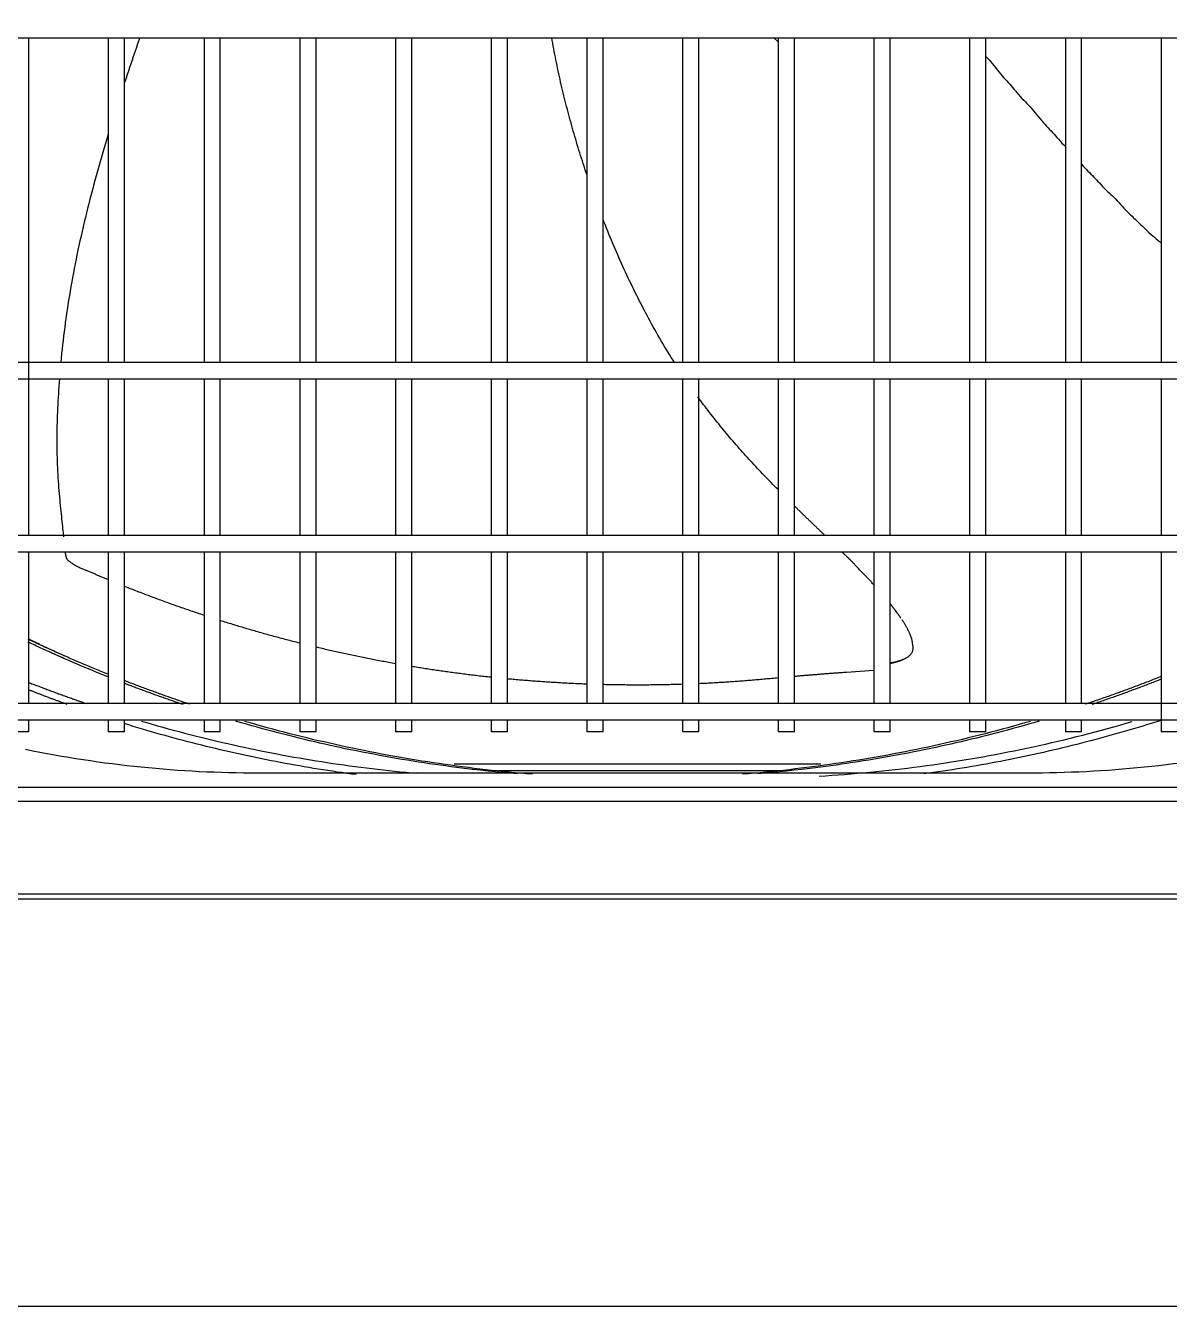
# Model space of a CAD drawing. Header units: millimetres. Extents: x 0 to 504600, y 0 to 118800.
# Drawn here: x 434282.7 to 434563.5, y 45578.4 to 45892.9 of the extents above; entities that cross this region are included whole.
import ezdxf

# ---------------------------------------------------------------- set-up
doc = ezdxf.new("R2010")
doc.units = ezdxf.units.MM
doc.header["$LTSCALE"] = 200
doc.layers.add('LG-AIRCON', color=240, linetype='Continuous')

# ---------------------------------------------------------------- blocks, each defined once
blk = doc.blocks.new('UXC')
at = {"layer": 'LG-AIRCON', "color": 0}
for p, q in [((-390.35, 762), (391.35, 762)), ((390.35, 760.7), (-390.35, 760.7)), ((-329.91, 738.07), (288.09, 738.07)), ((288.09, 734.54), (-329.91, 734.54)), ((73.55, 731), (-115.45, 731)), ((-53.98, 730.5), (14.38, 730.5)), ((-64.7, 728.9), (25.4, 728.9)), ((-152.2, 720.91), (-148.2, 720.91)), ((-148.2, 676.75), (-148.2, 720.91)), ((-128.7, 720.91), (-128.7, 717.99)), ((-128.7, 720.91), (-124.7, 720.91)), ((-124.7, 717.99), (-124.7, 720.91)), ((-105.2, 720.91), (-105.2, 717.99)), ((-105.2, 720.91), (-101.2, 720.91)), ((-101.2, 717.99), (-101.2, 720.91)), ((-81.7, 720.91), (-81.7, 717.99)), ((-81.7, 720.91), (-77.7, 720.91)), ((-77.7, 717.99), (-77.7, 720.91)), ((-58.2, 720.91), (-58.2, 717.99)), ((-58.2, 720.91), (-54.2, 720.91)), ((-54.2, 717.99), (-54.2, 720.91)), ((-34.7, 720.91), (-34.7, 717.99)), ((-34.7, 720.91), (-30.7, 720.91)), ((-30.7, 717.99), (-30.7, 720.91)), ((-11.2, 720.91), (-11.2, 717.99)), ((-11.2, 720.91), (-7.2, 720.91)), ((-7.2, 717.99), (-7.2, 720.91)), ((12.3, 720.91), (12.3, 717.99)), ((12.3, 720.91), (16.3, 720.91)), ((16.3, 717.99), (16.3, 720.91)), ((35.8, 720.91), (35.8, 717.99)), ((35.8, 720.91), (39.8, 720.91)), ((39.8, 717.99), (39.8, 720.91)), ((59.3, 720.91), (59.3, 717.99)), ((59.3, 720.91), (63.3, 720.91)), ((63.3, 717.99), (63.3, 720.91)), ((82.8, 720.91), (82.8, 717.99)), ((82.8, 720.91), (86.8, 720.91)), ((86.8, 717.99), (86.8, 720.91)), ((106.3, 720.91), (106.3, 717.99)), ((106.3, 720.91), (110.3, 720.91)), ((110.3, 717.99), (110.3, 720.91)), ((129.8, 720.91), (129.8, 717.99)), ((129.8, 720.91), (133.8, 720.91)), ((258.31, 718), (-300.21, 718)), ((-300.21, 714), (258.31, 714)), ((-128.7, 714), (-128.7, 676.75)), ((-124.7, 676.75), (-124.7, 714)), ((-105.2, 714), (-105.2, 676.75)), ((-101.2, 676.75), (-101.2, 714)), ((-81.7, 714), (-81.7, 676.75)), ((-77.7, 676.75), (-77.7, 714)), ((-58.2, 714), (-58.2, 676.75)), ((-54.2, 676.75), (-54.2, 714)), ((-34.7, 714), (-34.7, 676.75)), ((-30.7, 676.75), (-30.7, 714)), ((-11.2, 714), (-11.2, 676.75)), ((-7.2, 676.75), (-7.2, 714)), ((12.3, 714), (12.3, 676.75)), ((16.3, 676.75), (16.3, 714)), ((35.8, 714), (35.8, 676.75)), ((39.8, 676.75), (39.8, 714)), ((59.3, 714), (59.3, 676.75)), ((63.3, 676.75), (63.3, 714)), ((82.8, 714), (82.8, 676.75)), ((86.8, 676.75), (86.8, 714)), ((106.3, 714), (106.3, 676.75)), ((110.3, 676.75), (110.3, 714)), ((129.8, 714), (129.8, 676.75)), ((267.64, 676.75), (-309.54, 676.75)), ((-309.54, 672.75), (267.64, 672.75)), ((-148.2, 634.25), (-148.2, 672.74)), ((-128.7, 672.74), (-128.7, 634.25)), ((-124.7, 634.25), (-124.7, 672.74)), ((-105.2, 672.75), (-105.2, 634.25)), ((-101.2, 634.25), (-101.2, 672.74)), ((-81.7, 672.74), (-81.7, 634.25)), ((-77.7, 634.25), (-77.7, 672.74)), ((-58.2, 672.74), (-58.2, 634.25)), ((-54.2, 634.25), (-54.2, 672.74)), ((-34.7, 672.74), (-34.7, 634.25)), ((-30.7, 634.25), (-30.7, 672.74)), ((-11.2, 672.74), (-11.2, 634.25)), ((-7.2, 634.25), (-7.2, 672.74)), ((12.3, 672.74), (12.3, 634.25)), ((16.3, 634.25), (16.3, 672.74)), ((35.8, 672.74), (35.8, 634.25)), ((39.8, 634.25), (39.8, 672.74)), ((59.3, 672.74), (59.3, 634.25)), ((63.3, 634.25), (63.3, 672.74)), ((82.8, 672.74), (82.8, 634.25)), ((86.8, 634.25), (86.8, 672.74)), ((106.3, 672.74), (106.3, 634.25)), ((110.3, 634.25), (110.3, 672.74)), ((129.8, 672.74), (129.8, 550.5)), ((351.81, 634.25), (-393.71, 634.25)), ((-393.71, 630.25), (351.81, 630.25)), ((-148.2, 550.5), (-148.2, 630.24)), ((-128.7, 630.24), (-128.7, 550.5)), ((-124.7, 550.5), (-124.7, 630.24)), ((-105.2, 630.24), (-105.2, 550.5)), ((-101.2, 550.5), (-101.2, 630.24)), ((-81.7, 630.24), (-81.7, 550.5)), ((-77.7, 550.5), (-77.7, 630.24)), ((-58.2, 630.24), (-58.2, 550.5)), ((-54.2, 550.5), (-54.2, 630.24)), ((-34.7, 630.24), (-34.7, 550.5)), ((-30.7, 550.5), (-30.7, 630.24)), ((-11.2, 630.24), (-11.2, 550.5)), ((-7.2, 550.5), (-7.2, 630.24)), ((12.3, 630.24), (12.3, 550.5)), ((16.3, 550.5), (16.3, 630.24)), ((35.8, 630.24), (35.8, 550.5)), ((39.8, 550.5), (39.8, 630.24)), ((59.3, 630.24), (59.3, 550.5)), ((63.3, 550.5), (63.3, 630.24)), ((82.8, 630.24), (82.8, 550.5)), ((86.8, 550.5), (86.8, 630.24)), ((106.3, 630.24), (106.3, 550.5)), ((110.3, 550.5), (110.3, 630.24)), ((351.81, 550.5), (-393.71, 550.5)), ((-54.2, 551.55), (-53.13, 550.5))]:
    blk.add_line(p, q, dxfattribs=at)
for points in [[(-148.29, 718.08), (-147.15, 718.44), (-146.01, 718.8), (-144.87, 719.16), (-143.72, 719.51), (-142.57, 719.86), (-141.42, 720.2), (-140.27, 720.54), (-139.12, 720.88), (-137.96, 721.21), (-136.8, 721.54), (-135.65, 721.86), (-134.49, 722.18), (-133.32, 722.5), (-132.16, 722.81), (-130.99, 723.12), (-129.83, 723.43), (-128.66, 723.73), (-127.5, 724.02), (-126.33, 724.32), (-125.16, 724.6), (-123.99, 724.89), (-122.83, 725.17), (-121.66, 725.44), (-120.49, 725.71), (-119.32, 725.98), (-118.15, 726.24), (-116.98, 726.5), (-115.81, 726.75), (-114.64, 727), (-113.46, 727.25), (-112.29, 727.49), (-111.12, 727.73), (-109.95, 727.96), (-108.77, 728.19), (-107.6, 728.41), (-106.43, 728.63), (-105.25, 728.85), (-104.08, 729.06), (-102.9, 729.27), (-101.72, 729.47), (-100.55, 729.67), (-99.37, 729.87), (-98.19, 730.06), (-97.02, 730.25), (-95.84, 730.43), (-94.66, 730.61), (-93.48, 730.78), (-92.3, 730.95), (-91.12, 731.12), (-89.94, 731.28)], [(-64.26, 731.8), (-65.82, 731.7), (-67.37, 731.6), (-68.93, 731.49), (-70.48, 731.38), (-72.03, 731.25), (-73.59, 731.12), (-75.14, 730.99), (-76.69, 730.84), (-78.24, 730.69), (-79.79, 730.53), (-81.34, 730.37), (-82.89, 730.19), (-84.43, 730.01), (-85.98, 729.83), (-87.52, 729.63), (-89.07, 729.43), (-90.61, 729.23), (-92.16, 729.01), (-93.7, 728.79), (-95.24, 728.56), (-96.78, 728.32), (-98.32, 728.08), (-99.86, 727.83), (-101.4, 727.57), (-102.94, 727.31), (-104.48, 727.04), (-106.02, 726.76), (-107.55, 726.47), (-109.09, 726.18), (-110.62, 725.88), (-112.16, 725.58), (-113.69, 725.26), (-115.22, 724.94), (-116.76, 724.61), (-118.29, 724.28), (-119.82, 723.94), (-121.35, 723.59), (-122.88, 723.23), (-124.41, 722.87), (-125.93, 722.49), (-127.46, 722.12), (-128.99, 721.73), (-130.51, 721.34), (-132.04, 720.94), (-133.56, 720.53), (-135.08, 720.12), (-136.59, 719.7), (-138.11, 719.27), (-139.62, 718.84), (-141.12, 718.39)], [(-118.27, 718.32), (-116.97, 718.7), (-115.67, 719.07), (-114.37, 719.44), (-113.08, 719.8), (-111.79, 720.15), (-110.51, 720.5), (-109.22, 720.84), (-107.94, 721.18), (-106.67, 721.51), (-105.39, 721.84), (-104.12, 722.15), (-102.86, 722.47), (-101.6, 722.77), (-100.34, 723.07), (-99.08, 723.37), (-97.83, 723.66), (-96.59, 723.94), (-95.34, 724.22), (-94.1, 724.49), (-92.87, 724.76), (-91.64, 725.02), (-90.34, 725.29), (-88.91, 725.58), (-87.49, 725.86), (-86.07, 726.14), (-84.67, 726.41), (-83.27, 726.67), (-81.89, 726.92), (-80.51, 727.17), (-79.13, 727.41), (-77.77, 727.64), (-76.42, 727.87), (-75.07, 728.09), (-73.73, 728.3), (-72.4, 728.5), (-71.08, 728.7), (-69.77, 728.89), (-68.46, 729.08), (-67.17, 729.26), (-65.88, 729.43), (-64.6, 729.6), (-63.33, 729.76), (-61.96, 729.93), (-60.02, 730.16), (-58.12, 730.38), (-56.26, 730.58), (-54.43, 730.77), (-52.65, 730.94), (-50.9, 731.1), (-49.19, 731.25)], [(-116.13, 718.36), (-114.75, 718.76), (-113.36, 719.16), (-111.98, 719.54), (-110.59, 719.93), (-109.2, 720.3), (-107.81, 720.67), (-106.41, 721.04), (-105.02, 721.4), (-103.62, 721.75), (-102.22, 722.1), (-100.83, 722.44), (-99.43, 722.78), (-98.02, 723.11), (-96.62, 723.43), (-95.22, 723.75), (-93.81, 724.07), (-92.41, 724.38), (-91, 724.68), (-89.59, 724.97), (-88.18, 725.27), (-86.77, 725.55), (-85.35, 725.83), (-83.94, 726.1), (-82.52, 726.37), (-81.11, 726.63), (-79.69, 726.89), (-78.27, 727.14), (-76.85, 727.39), (-75.43, 727.63), (-74.01, 727.86), (-72.59, 728.09), (-71.17, 728.31), (-69.75, 728.53), (-68.32, 728.74), (-66.9, 728.95), (-65.47, 729.15), (-64.04, 729.34), (-62.62, 729.53), (-61.19, 729.71), (-59.76, 729.89), (-58.33, 730.06), (-56.9, 730.23), (-55.47, 730.39), (-54.04, 730.55), (-52.61, 730.7), (-51.17, 730.84), (-49.74, 730.98), (-48.31, 731.11), (-46.87, 731.24), (-45.44, 731.36)], [(6.14, 731.35), (7.58, 731.23), (9.01, 731.11), (10.44, 730.98), (11.88, 730.84), (13.31, 730.7), (14.74, 730.55), (16.17, 730.39), (17.61, 730.23), (19.04, 730.07), (20.47, 729.9), (21.89, 729.72), (23.32, 729.54), (24.75, 729.35), (26.18, 729.16), (27.6, 728.96), (29.03, 728.75), (30.45, 728.54), (31.88, 728.32), (33.3, 728.1), (34.72, 727.87), (36.14, 727.64), (37.56, 727.4), (38.98, 727.15), (40.4, 726.9), (41.81, 726.64), (43.23, 726.38), (44.64, 726.11), (46.06, 725.83), (47.47, 725.55), (48.88, 725.27), (50.29, 724.98), (51.7, 724.68), (53.11, 724.38), (54.52, 724.07), (55.92, 723.75), (57.32, 723.43), (58.73, 723.11), (60.13, 722.78), (61.53, 722.44), (62.93, 722.1), (64.32, 721.75), (65.72, 721.4), (67.11, 721.04), (68.51, 720.67), (69.9, 720.3), (71.29, 719.92), (72.68, 719.54), (74.07, 719.15), (75.45, 718.76), (76.84, 718.36)], [(9.93, 731.25), (11.65, 731.1), (13.41, 730.94), (15.21, 730.76), (17.05, 730.57), (18.93, 730.37), (20.84, 730.15), (22.17, 729.99), (23.47, 729.83), (24.78, 729.67), (26.1, 729.5), (27.42, 729.32), (28.75, 729.14), (30.08, 728.95), (31.42, 728.76), (32.77, 728.55), (34.12, 728.35), (35.48, 728.13), (36.84, 727.91), (38.21, 727.69), (39.58, 727.45), (40.96, 727.21), (42.34, 726.97), (43.73, 726.72), (45.13, 726.46), (46.53, 726.19), (47.94, 725.91), (49.35, 725.63), (50.77, 725.35), (52.1, 725.07), (53.35, 724.81), (54.59, 724.54), (55.84, 724.26), (57.1, 723.98), (58.36, 723.7), (59.62, 723.41), (60.88, 723.11), (62.15, 722.81), (63.43, 722.5), (64.7, 722.18), (65.98, 721.86), (67.27, 721.54), (68.56, 721.2), (69.85, 720.87), (71.14, 720.52), (72.44, 720.17), (73.74, 719.81), (75.05, 719.45), (76.36, 719.08), (77.67, 718.7), (78.98, 718.32)], [(102.16, 718.3), (100.85, 718.68), (99.53, 719.06), (98.22, 719.44), (96.9, 719.81), (95.58, 720.17), (94.26, 720.53), (92.93, 720.89), (91.61, 721.24), (90.28, 721.58), (88.95, 721.92), (87.62, 722.25), (86.29, 722.58), (84.96, 722.9), (83.62, 723.22), (82.28, 723.53), (80.94, 723.84), (79.6, 724.14), (78.26, 724.44), (76.92, 724.73), (75.57, 725.02), (74.22, 725.3), (72.87, 725.57), (71.52, 725.84), (70.17, 726.11), (68.81, 726.37), (67.45, 726.63), (66.09, 726.87), (64.73, 727.12), (63.37, 727.36), (62.01, 727.59), (60.64, 727.82), (59.27, 728.04), (57.9, 728.26), (56.53, 728.47), (55.16, 728.68), (53.79, 728.88), (52.42, 729.07), (51.05, 729.26), (49.67, 729.45), (48.3, 729.63), (46.92, 729.8), (45.55, 729.97), (44.17, 730.13), (42.79, 730.28), (41.41, 730.44), (40.04, 730.58), (38.66, 730.72), (37.28, 730.85), (35.9, 730.98), (34.52, 731.11)], [(49.45, 731.44), (50.61, 731.29), (51.78, 731.13), (52.94, 730.96), (54.1, 730.8), (55.26, 730.62), (56.42, 730.45), (57.58, 730.27), (58.74, 730.08), (59.91, 729.9), (61.06, 729.7), (62.22, 729.51), (63.38, 729.31), (64.54, 729.1), (65.69, 728.9), (66.84, 728.69), (67.99, 728.47), (69.14, 728.25), (70.29, 728.03), (71.44, 727.8), (72.59, 727.57), (73.73, 727.34), (74.88, 727.1), (76.02, 726.86), (77.16, 726.61), (78.3, 726.36), (79.44, 726.11), (80.58, 725.85), (81.71, 725.59), (82.85, 725.33), (83.98, 725.06), (85.11, 724.79), (86.24, 724.51), (87.37, 724.23), (88.5, 723.95), (89.63, 723.66), (90.75, 723.37), (91.88, 723.08), (93, 722.78), (94.12, 722.48), (95.24, 722.17), (96.36, 721.86), (97.48, 721.55), (98.6, 721.23), (99.71, 720.91), (100.83, 720.58), (101.94, 720.26), (103.05, 719.92), (104.16, 719.59), (105.27, 719.25), (106.38, 718.91)], [(-148.36, 707.97), (-148.02, 708.11), (-147.67, 708.25), (-147.33, 708.38), (-146.98, 708.52), (-146.63, 708.65), (-146.29, 708.79), (-145.94, 708.92), (-145.6, 709.05), (-145.25, 709.19), (-144.91, 709.32), (-144.57, 709.45), (-144.22, 709.58), (-143.88, 709.71), (-143.53, 709.84), (-143.19, 709.97), (-142.85, 710.1), (-142.5, 710.23), (-142.16, 710.36), (-141.82, 710.49), (-141.47, 710.61), (-141.13, 710.74), (-140.79, 710.87), (-140.44, 710.99), (-140.1, 711.12), (-139.76, 711.24), (-139.42, 711.37), (-139.08, 711.49), (-138.73, 711.62), (-138.39, 711.74), (-138.05, 711.86), (-137.71, 711.99), (-137.37, 712.11), (-137.03, 712.23), (-136.69, 712.35), (-136.35, 712.47), (-136.01, 712.59), (-135.67, 712.71), (-135.33, 712.83), (-134.99, 712.95), (-134.65, 713.07), (-134.31, 713.19), (-133.97, 713.3), (-133.63, 713.42), (-133.29, 713.54), (-132.95, 713.65), (-132.61, 713.77), (-132.27, 713.88), (-131.94, 714), (-131.6, 714.11), (-131.26, 714.23)], [(-148.36, 707.31), (-147.99, 707.46), (-147.61, 707.61), (-147.24, 707.75), (-146.87, 707.9), (-146.5, 708.04), (-146.13, 708.19), (-145.75, 708.33), (-145.38, 708.48), (-145.01, 708.62), (-144.63, 708.77), (-144.26, 708.91), (-143.89, 709.05), (-143.51, 709.19), (-143.14, 709.34), (-142.77, 709.48), (-142.39, 709.62), (-142.02, 709.76), (-141.64, 709.9), (-141.27, 710.04), (-140.9, 710.18), (-140.52, 710.32), (-140.15, 710.46), (-139.77, 710.6), (-139.39, 710.73), (-139.02, 710.87), (-138.64, 711.01), (-138.27, 711.14), (-137.89, 711.28), (-137.52, 711.42), (-137.14, 711.55), (-136.76, 711.69), (-136.39, 711.82), (-136.01, 711.95), (-135.63, 712.09), (-135.26, 712.22), (-134.88, 712.35), (-134.5, 712.49), (-134.13, 712.62), (-133.75, 712.75), (-133.37, 712.88), (-132.99, 713.01), (-132.61, 713.14), (-132.24, 713.27), (-131.86, 713.4), (-131.48, 713.53), (-131.1, 713.66), (-130.72, 713.79), (-130.34, 713.91), (-129.96, 714.04), (-129.58, 714.17)], [(90.29, 714.17), (90.61, 714.06), (90.94, 713.95), (91.27, 713.84), (91.59, 713.73), (91.92, 713.62), (92.24, 713.51), (92.57, 713.4), (92.9, 713.29), (93.22, 713.17), (93.55, 713.06), (93.87, 712.95), (94.2, 712.84), (94.52, 712.72), (94.85, 712.61), (95.17, 712.5), (95.5, 712.38), (95.82, 712.27), (96.15, 712.16), (96.47, 712.04), (96.8, 711.93), (97.12, 711.81), (97.44, 711.69), (97.77, 711.58), (98.09, 711.46), (98.42, 711.35), (98.74, 711.23), (99.06, 711.11), (99.39, 710.99), (99.71, 710.88), (100.03, 710.76), (100.36, 710.64), (100.68, 710.52), (101, 710.4), (101.32, 710.28), (101.65, 710.16), (101.97, 710.04), (102.29, 709.92), (102.61, 709.8), (102.94, 709.68), (103.26, 709.56), (103.58, 709.44), (103.9, 709.32), (104.22, 709.19), (104.55, 709.07), (104.87, 708.95), (105.19, 708.83), (105.51, 708.7), (105.83, 708.58), (106.15, 708.45), (106.47, 708.33)], [(91.96, 714.23), (92.25, 714.13), (92.54, 714.03), (92.82, 713.94), (93.11, 713.84), (93.4, 713.74), (93.69, 713.64), (93.98, 713.54), (94.26, 713.44), (94.55, 713.34), (94.84, 713.25), (95.13, 713.15), (95.42, 713.04), (95.71, 712.94), (96, 712.84), (96.28, 712.74), (96.57, 712.64), (96.86, 712.54), (97.15, 712.44), (97.44, 712.33), (97.73, 712.23), (98.02, 712.13), (98.31, 712.02), (98.6, 711.92), (98.89, 711.82), (99.18, 711.71), (99.47, 711.61), (99.76, 711.5), (100.05, 711.4), (100.34, 711.29), (100.63, 711.18), (100.92, 711.08), (101.22, 710.97), (101.51, 710.86), (101.8, 710.75), (102.09, 710.65), (102.38, 710.54), (102.67, 710.43), (102.96, 710.32), (103.26, 710.21), (103.55, 710.1), (103.84, 709.99), (104.13, 709.88), (104.42, 709.77), (104.72, 709.66), (105.01, 709.55), (105.3, 709.44), (105.6, 709.32), (105.89, 709.21), (106.18, 709.1), (106.47, 708.99)], [(129.91, 708.77), (129.62, 708.89), (129.34, 709), (129.06, 709.11), (128.77, 709.22), (128.49, 709.33), (128.21, 709.44), (127.92, 709.54), (127.64, 709.65), (127.36, 709.76), (127.07, 709.87), (126.79, 709.98), (126.51, 710.09), (126.22, 710.19), (125.94, 710.3), (125.65, 710.41), (125.37, 710.52), (125.08, 710.62), (124.8, 710.73), (124.52, 710.84), (124.23, 710.94), (123.95, 711.05), (123.66, 711.15), (123.38, 711.26), (123.09, 711.36), (122.81, 711.47), (122.52, 711.57), (122.24, 711.68), (121.95, 711.78), (121.67, 711.88), (121.38, 711.99), (121.09, 712.09), (120.81, 712.19), (120.52, 712.3), (120.24, 712.4), (119.95, 712.5), (119.67, 712.6), (119.38, 712.7), (119.09, 712.8), (118.81, 712.91), (118.52, 713.01), (118.23, 713.11), (117.95, 713.21), (117.66, 713.31), (117.37, 713.41), (117.09, 713.51), (116.8, 713.61), (116.51, 713.7), (116.23, 713.8), (115.94, 713.9), (115.65, 714)], [(120.41, 714.2), (120.6, 714.13), (120.79, 714.06), (120.98, 713.99), (121.17, 713.92), (121.37, 713.85), (121.56, 713.78), (121.75, 713.71), (121.94, 713.64), (122.13, 713.57), (122.32, 713.5), (122.51, 713.43), (122.7, 713.36), (122.89, 713.29), (123.08, 713.22), (123.27, 713.15), (123.46, 713.08), (123.65, 713.01), (123.84, 712.94), (124.03, 712.87), (124.22, 712.8), (124.41, 712.73), (124.6, 712.65), (124.8, 712.58), (124.99, 712.51), (125.18, 712.44), (125.37, 712.37), (125.56, 712.3), (125.75, 712.22), (125.94, 712.15), (126.13, 712.08), (126.32, 712.01), (126.51, 711.93), (126.69, 711.86), (126.88, 711.79), (127.07, 711.72), (127.26, 711.64), (127.45, 711.57), (127.64, 711.5), (127.83, 711.42), (128.02, 711.35), (128.21, 711.28), (128.4, 711.2), (128.59, 711.13), (128.78, 711.06), (128.97, 710.98), (129.16, 710.91), (129.35, 710.83), (129.54, 710.76), (129.73, 710.69), (129.92, 710.61)], [(-34.69, 709.04), (-35.08, 709.02), (-35.46, 709.01), (-35.85, 708.99), (-36.24, 708.97), (-36.63, 708.95), (-37.01, 708.93), (-37.4, 708.91), (-37.79, 708.89), (-38.18, 708.87), (-38.57, 708.85), (-38.96, 708.83), (-39.34, 708.81), (-39.73, 708.78), (-40.12, 708.76), (-40.51, 708.74), (-40.9, 708.71), (-41.29, 708.69), (-41.68, 708.66), (-42.07, 708.64), (-42.46, 708.61), (-42.84, 708.58), (-43.23, 708.56), (-43.62, 708.53), (-44.01, 708.5), (-44.4, 708.47), (-44.79, 708.44), (-45.18, 708.41), (-45.57, 708.38), (-45.96, 708.35), (-46.36, 708.32), (-46.75, 708.28), (-47.14, 708.25), (-47.53, 708.22), (-47.92, 708.18), (-48.31, 708.15), (-48.7, 708.12), (-49.09, 708.08), (-49.48, 708.05), (-49.88, 708.01), (-50.27, 707.98), (-50.66, 707.94), (-51.05, 707.91), (-51.44, 707.87), (-51.84, 707.84), (-52.23, 707.8), (-52.62, 707.77), (-53.02, 707.73), (-53.41, 707.7), (-53.8, 707.66), (-54.2, 707.63)], [(-11.12, 709.26), (-11.51, 709.27), (-11.89, 709.28), (-12.28, 709.29), (-12.67, 709.3), (-13.05, 709.3), (-13.44, 709.31), (-13.83, 709.32), (-14.22, 709.32), (-14.61, 709.33), (-14.99, 709.34), (-15.38, 709.34), (-15.77, 709.35), (-16.16, 709.35), (-16.55, 709.35), (-16.94, 709.36), (-17.33, 709.36), (-17.72, 709.36), (-18.11, 709.36), (-18.5, 709.36), (-18.89, 709.37), (-19.28, 709.37), (-19.67, 709.37), (-20.06, 709.37), (-20.45, 709.37), (-20.84, 709.36), (-21.23, 709.36), (-21.62, 709.36), (-22.01, 709.36), (-22.4, 709.36), (-22.8, 709.35), (-23.19, 709.35), (-23.58, 709.34), (-23.97, 709.34), (-24.36, 709.33), (-24.76, 709.33), (-25.15, 709.32), (-25.54, 709.32), (-25.93, 709.31), (-26.33, 709.3), (-26.72, 709.29), (-27.11, 709.29), (-27.51, 709.28), (-27.9, 709.27), (-28.3, 709.26), (-28.69, 709.25), (-29.08, 709.24), (-29.48, 709.23), (-29.87, 709.22), (-30.27, 709.2), (-30.66, 709.19)], [(12.44, 707.85), (12.05, 707.89), (11.66, 707.93), (11.28, 707.96), (10.89, 708), (10.5, 708.03), (10.11, 708.07), (9.73, 708.1), (9.34, 708.13), (8.95, 708.17), (8.56, 708.2), (8.17, 708.23), (7.78, 708.26), (7.4, 708.29), (7.01, 708.32), (6.62, 708.36), (6.23, 708.39), (5.84, 708.41), (5.45, 708.44), (5.06, 708.47), (4.66, 708.5), (4.27, 708.53), (3.88, 708.56), (3.49, 708.58), (3.1, 708.61), (2.71, 708.64), (2.31, 708.66), (1.92, 708.69), (1.53, 708.71), (1.14, 708.74), (0.74, 708.76), (0.35, 708.78), (-0.04, 708.81), (-0.44, 708.83), (-0.83, 708.85), (-1.23, 708.87), (-1.62, 708.89), (-2.02, 708.91), (-2.41, 708.93), (-2.81, 708.95), (-3.2, 708.97), (-3.6, 708.99), (-3.99, 709.01), (-4.39, 709.03), (-4.78, 709.05), (-5.18, 709.06), (-5.58, 709.08), (-5.97, 709.1), (-6.37, 709.11), (-6.77, 709.13), (-7.17, 709.14)], [(-58.18, 707.28), (-58.44, 707.26), (-58.69, 707.23), (-58.95, 707.21), (-59.21, 707.19), (-59.47, 707.17), (-59.73, 707.14), (-59.99, 707.12), (-60.25, 707.1), (-60.51, 707.08), (-60.77, 707.06), (-61.03, 707.03), (-61.29, 707.01), (-61.55, 706.99), (-61.81, 706.97), (-62.07, 706.95), (-62.34, 706.93), (-62.6, 706.9), (-62.86, 706.88), (-63.12, 706.86), (-63.38, 706.84), (-63.64, 706.82), (-63.9, 706.8), (-64.16, 706.78), (-64.42, 706.76), (-64.69, 706.73), (-64.95, 706.71), (-65.21, 706.69), (-65.47, 706.67), (-65.73, 706.65), (-65.99, 706.63), (-66.26, 706.61), (-66.52, 706.59), (-66.78, 706.57), (-67.04, 706.55), (-67.3, 706.53), (-67.57, 706.51), (-67.83, 706.49), (-68.09, 706.47), (-68.36, 706.45), (-68.62, 706.43), (-68.88, 706.41), (-69.14, 706.39), (-69.41, 706.37), (-69.67, 706.35), (-69.93, 706.33), (-70.2, 706.31), (-70.46, 706.29), (-70.72, 706.27), (-70.99, 706.25), (-77.7, 705.76)], [(35.85, 704.81), (35.47, 704.87), (35.09, 704.93), (34.71, 705), (34.32, 705.06), (33.94, 705.12), (33.56, 705.18), (33.18, 705.24), (32.79, 705.3), (32.41, 705.36), (32.02, 705.42), (31.64, 705.48), (31.25, 705.54), (30.87, 705.6), (30.48, 705.65), (30.1, 705.71), (29.71, 705.77), (29.32, 705.82), (28.94, 705.88), (28.55, 705.94), (28.16, 705.99), (27.77, 706.05), (27.38, 706.1), (27, 706.15), (26.61, 706.21), (26.22, 706.26), (25.83, 706.31), (25.44, 706.37), (25.05, 706.42), (24.66, 706.47), (24.27, 706.52), (23.88, 706.57), (23.49, 706.62), (23.1, 706.67), (22.7, 706.72), (22.31, 706.77), (21.92, 706.82), (21.53, 706.87), (21.13, 706.92), (20.74, 706.96), (20.35, 707.01), (19.95, 707.06), (19.56, 707.1), (19.16, 707.15), (18.77, 707.19), (18.38, 707.24), (17.98, 707.28), (17.58, 707.33), (17.19, 707.37), (16.79, 707.41), (16.4, 707.45)], [(110.45, 706.76), (110.85, 706.6), (111.24, 706.44), (111.64, 706.28), (112.03, 706.12), (112.43, 705.96), (112.82, 705.79), (113.21, 705.63), (113.61, 705.47), (114, 705.31), (114.39, 705.14), (114.79, 704.98), (115.18, 704.82), (115.57, 704.65), (115.97, 704.49), (116.36, 704.32), (116.75, 704.15), (117.14, 703.99), (117.53, 703.82), (117.92, 703.65), (118.32, 703.49), (118.71, 703.32), (119.1, 703.15), (119.49, 702.98), (119.88, 702.81), (120.27, 702.64), (120.66, 702.47), (121.05, 702.3), (121.44, 702.12), (121.83, 701.95), (122.22, 701.78), (122.61, 701.61), (123, 701.43), (123.38, 701.26), (123.77, 701.08), (124.16, 700.91), (124.55, 700.73), (124.94, 700.56), (125.32, 700.38), (125.71, 700.2), (126.1, 700.03), (126.49, 699.85), (126.87, 699.67), (127.26, 699.49), (127.64, 699.31), (128.03, 699.13), (128.42, 698.95), (128.8, 698.77), (129.19, 698.59), (129.57, 698.41), (129.96, 698.23)], [(110.46, 707.42), (111.4, 707.04), (112.33, 706.66), (113.27, 706.28), (114.21, 705.89), (115.15, 705.5), (116.09, 705.11), (117.03, 704.71), (117.97, 704.31), (118.91, 703.91), (119.85, 703.5), (120.8, 703.09), (121.18, 702.92), (121.21, 702.9), (121.25, 702.89), (121.31, 702.86), (121.38, 702.83), (121.45, 702.8), (121.54, 702.76), (121.64, 702.72), (121.75, 702.67), (121.87, 702.62), (122, 702.56), (122.14, 702.5), (122.29, 702.43), (122.45, 702.36), (122.63, 702.28), (122.81, 702.2), (123, 702.11), (123.21, 702.02), (123.43, 701.92), (123.65, 701.82), (123.89, 701.71), (124.14, 701.6), (124.4, 701.49), (124.66, 701.37), (124.94, 701.24), (125.23, 701.11), (125.53, 700.97), (125.85, 700.83), (126.17, 700.68), (126.5, 700.53), (126.84, 700.37), (127.2, 700.21), (127.56, 700.04), (127.93, 699.87), (128.32, 699.69), (128.71, 699.5), (129.12, 699.31), (129.53, 699.12), (129.96, 698.91)], [(-81.7, 704.02), (-81.86, 703.98), (-82.02, 703.95), (-82.18, 703.91), (-82.35, 703.87), (-82.51, 703.83), (-82.67, 703.79), (-82.83, 703.75), (-82.99, 703.71), (-83.15, 703.67), (-83.31, 703.63), (-83.47, 703.59), (-83.63, 703.54), (-83.79, 703.5), (-83.95, 703.45), (-84.11, 703.4), (-84.27, 703.35), (-84.43, 703.3), (-84.58, 703.24), (-84.74, 703.18), (-84.89, 703.12), (-85.04, 703.06), (-85.2, 702.99), (-85.35, 702.92), (-85.5, 702.85), (-85.64, 702.77), (-85.79, 702.69), (-85.93, 702.6), (-86.07, 702.51), (-86.2, 702.41), (-86.33, 702.3), (-86.45, 702.19), (-86.57, 702.08), (-86.69, 701.96), (-86.79, 701.83), (-86.89, 701.7), (-86.99, 701.56), (-87.07, 701.42), (-87.14, 701.28), (-87.2, 701.13), (-87.25, 700.97), (-87.29, 700.81), (-87.31, 700.65), (-87.32, 700.49), (-87.33, 700.33), (-87.32, 700.16), (-87.3, 700), (-87.28, 699.83), (-87.25, 699.67), (-87.22, 699.5), (-87.2, 699.34)], [(-81.7, 704.13), (-81.77, 704.11), (-81.84, 704.1), (-81.91, 704.08), (-81.98, 704.06), (-82.04, 704.04), (-82.11, 704.03), (-82.18, 704.01), (-82.25, 703.99), (-82.32, 703.97), (-82.39, 703.96), (-82.45, 703.94), (-82.52, 703.92), (-82.59, 703.9), (-82.66, 703.88), (-82.73, 703.86), (-82.8, 703.85), (-82.87, 703.83), (-82.93, 703.81), (-83, 703.79), (-83.07, 703.77), (-83.14, 703.75), (-83.21, 703.73), (-83.28, 703.71), (-83.34, 703.69), (-83.41, 703.67), (-83.48, 703.65), (-83.55, 703.63), (-83.62, 703.61), (-83.68, 703.59), (-83.75, 703.57), (-83.82, 703.55), (-83.89, 703.53), (-83.96, 703.5), (-84.03, 703.48), (-84.09, 703.46), (-84.16, 703.44), (-84.23, 703.42), (-84.3, 703.39), (-84.37, 703.37), (-84.43, 703.34), (-84.5, 703.32), (-84.57, 703.29), (-84.63, 703.27), (-84.7, 703.24), (-84.76, 703.21), (-84.83, 703.18), (-84.89, 703.15), (-84.96, 703.12), (-85.02, 703.09), (-85.08, 703.06)], [(59.35, 700.06), (58.97, 700.15), (58.59, 700.24), (58.21, 700.34), (57.82, 700.42), (57.44, 700.51), (57.06, 700.6), (56.67, 700.69), (56.29, 700.78), (55.9, 700.87), (55.52, 700.96), (55.13, 701.04), (54.75, 701.13), (54.36, 701.22), (53.98, 701.3), (53.59, 701.39), (53.2, 701.47), (52.81, 701.56), (52.43, 701.64), (52.04, 701.73), (51.65, 701.81), (51.26, 701.89), (50.87, 701.98), (50.48, 702.06), (50.09, 702.14), (49.7, 702.22), (49.31, 702.3), (48.92, 702.38), (48.52, 702.46), (48.13, 702.54), (47.74, 702.62), (47.35, 702.7), (46.95, 702.78), (46.56, 702.86), (46.17, 702.94), (45.77, 703.02), (45.38, 703.09), (44.98, 703.17), (44.59, 703.25), (44.19, 703.32), (43.79, 703.4), (43.4, 703.47), (43, 703.55), (42.6, 703.62), (42.21, 703.7), (41.81, 703.77), (41.41, 703.84), (41.01, 703.91), (40.61, 703.99), (40.21, 704.06), (39.81, 704.13)], [(120.95, 702.35), (121.12, 702.27), (121.3, 702.19), (121.48, 702.1), (121.66, 702.02), (121.84, 701.94), (122.02, 701.86), (122.2, 701.78), (122.38, 701.7), (122.56, 701.62), (122.74, 701.53), (122.92, 701.45), (123.1, 701.37), (123.28, 701.29), (123.45, 701.21), (123.63, 701.12), (123.81, 701.04), (123.99, 700.96), (124.17, 700.88), (124.35, 700.79), (124.53, 700.71), (124.71, 700.63), (124.88, 700.54), (125.06, 700.46), (125.24, 700.38), (125.42, 700.29), (125.6, 700.21), (125.78, 700.13), (125.96, 700.04), (126.13, 699.96), (126.31, 699.87), (126.49, 699.79), (126.67, 699.7), (126.85, 699.62), (127.02, 699.54), (127.2, 699.45), (127.38, 699.37), (127.56, 699.28), (127.74, 699.2), (127.91, 699.11), (128.09, 699.02), (128.27, 698.94), (128.45, 698.85), (128.62, 698.77), (128.8, 698.68), (128.98, 698.6), (129.16, 698.51), (129.33, 698.42), (129.51, 698.34), (129.69, 698.25), (129.87, 698.16)], [(-87.2, 699.34), (-87.19, 699.25), (-87.18, 699.16), (-87.17, 699.08), (-87.16, 698.99), (-87.15, 698.91), (-87.14, 698.83), (-87.12, 698.75), (-87.11, 698.67), (-87.09, 698.59), (-87.07, 698.5), (-87.05, 698.39), (-87.02, 698.28), (-87, 698.17), (-86.97, 698.06), (-86.94, 697.96), (-86.9, 697.86), (-86.87, 697.76), (-86.84, 697.66), (-86.8, 697.56), (-86.77, 697.45), (-86.72, 697.34), (-86.68, 697.22), (-86.63, 697.1), (-86.58, 696.97), (-86.53, 696.85), (-86.47, 696.73), (-86.42, 696.61), (-86.37, 696.5), (-86.32, 696.39), (-86.26, 696.27), (-86.2, 696.14), (-86.13, 696), (-86.06, 695.86), (-85.99, 695.72), (-85.92, 695.59), (-85.85, 695.47), (-85.79, 695.34), (-85.71, 695.21), (-85.63, 695.07), (-85.55, 694.92), (-85.46, 694.77), (-85.37, 694.63), (-85.28, 694.48), (-85.2, 694.34), (-85.11, 694.2), (-85.02, 694.06), (-84.93, 693.92), (-84.83, 693.76), (-84.73, 693.61), (-84.62, 693.45)], [(82.88, 693.54), (82.5, 693.66), (82.12, 693.78), (81.74, 693.9), (81.36, 694.02), (80.98, 694.14), (80.6, 694.26), (80.22, 694.37), (79.83, 694.49), (79.45, 694.61), (79.07, 694.72), (78.68, 694.84), (78.3, 694.96), (77.91, 695.07), (77.53, 695.19), (77.14, 695.3), (76.76, 695.42), (76.37, 695.53), (75.99, 695.64), (75.6, 695.76), (75.21, 695.87), (74.82, 695.98), (74.43, 696.09), (74.05, 696.2), (73.66, 696.32), (73.27, 696.43), (72.88, 696.54), (72.49, 696.65), (72.1, 696.76), (71.7, 696.87), (71.31, 696.98), (70.92, 697.08), (70.53, 697.19), (70.13, 697.3), (69.74, 697.41), (69.35, 697.51), (68.95, 697.62), (68.56, 697.73), (68.16, 697.83), (67.77, 697.94), (67.37, 698.04), (66.98, 698.15), (66.58, 698.25), (66.18, 698.36), (65.78, 698.46), (65.39, 698.56), (64.99, 698.67), (64.59, 698.77), (64.19, 698.87), (63.79, 698.97), (63.39, 699.07)], [(-84.31, 692.99), (-84.26, 692.92), (-84.21, 692.85), (-84.16, 692.78), (-84.11, 692.71), (-84.06, 692.64), (-84.01, 692.57), (-83.96, 692.5), (-83.91, 692.43), (-83.86, 692.36), (-83.81, 692.29), (-83.76, 692.22), (-83.71, 692.15), (-83.66, 692.08), (-83.61, 692.01), (-83.56, 691.94), (-83.51, 691.87), (-83.45, 691.8), (-83.4, 691.73), (-83.35, 691.66), (-83.3, 691.59), (-83.25, 691.52), (-83.2, 691.45), (-83.15, 691.38), (-83.09, 691.31), (-83.04, 691.24), (-82.99, 691.17), (-82.94, 691.1), (-82.89, 691.03), (-82.83, 690.96), (-82.78, 690.89), (-82.73, 690.82), (-82.67, 690.75), (-82.62, 690.68), (-82.57, 690.61), (-82.52, 690.54), (-82.46, 690.47), (-82.41, 690.4), (-82.35, 690.33), (-82.3, 690.26), (-82.25, 690.19), (-82.19, 690.12), (-82.14, 690.05), (-82.08, 689.98), (-82.03, 689.91), (-81.98, 689.84), (-81.92, 689.77), (-81.87, 689.7), (-81.81, 689.63), (-81.76, 689.56), (-81.7, 689.49)], [(106.3, 685.19), (105.92, 685.34), (105.54, 685.49), (105.16, 685.64), (104.77, 685.79), (104.39, 685.93), (104.01, 686.08), (103.62, 686.23), (103.24, 686.38), (102.85, 686.53), (102.47, 686.68), (102.09, 686.82), (101.7, 686.97), (101.32, 687.12), (100.93, 687.26), (100.54, 687.41), (100.16, 687.55), (99.77, 687.7), (99.39, 687.84), (99, 687.99), (98.61, 688.13), (98.23, 688.27), (97.84, 688.42), (97.45, 688.56), (97.06, 688.7), (96.67, 688.84), (96.28, 688.99), (95.9, 689.13), (95.51, 689.27), (95.12, 689.41), (94.73, 689.55), (94.34, 689.69), (93.94, 689.83), (93.55, 689.97), (93.16, 690.11), (92.77, 690.24), (92.38, 690.38), (91.98, 690.52), (91.59, 690.65), (91.2, 690.79), (90.8, 690.93), (90.41, 691.06), (90.02, 691.2), (89.62, 691.33), (89.22, 691.47), (88.83, 691.6), (88.43, 691.73), (88.04, 691.87), (87.64, 692), (87.24, 692.13), (86.84, 692.26)], [(-77.85, 684.99), (-77.69, 684.82), (-77.54, 684.65), (-77.38, 684.48), (-77.22, 684.31), (-77.07, 684.14), (-76.91, 683.97), (-76.75, 683.8), (-76.59, 683.63), (-76.44, 683.46), (-76.28, 683.3), (-76.12, 683.13), (-75.96, 682.96), (-75.8, 682.79), (-75.64, 682.62), (-75.48, 682.45), (-75.32, 682.29), (-75.16, 682.12), (-75, 681.95), (-74.83, 681.79), (-74.67, 681.62), (-74.51, 681.45), (-74.35, 681.29), (-74.19, 681.12), (-74.02, 680.95), (-73.86, 680.79), (-73.7, 680.62), (-73.54, 680.46), (-73.37, 680.29), (-73.21, 680.13), (-73.05, 679.96), (-72.89, 679.8), (-72.72, 679.63), (-72.56, 679.47), (-72.4, 679.31), (-72.23, 679.14), (-72.07, 678.98), (-71.91, 678.82), (-71.74, 678.65), (-71.58, 678.49), (-71.42, 678.33), (-71.25, 678.17), (-71.09, 678), (-70.93, 677.84), (-70.76, 677.68), (-70.6, 677.52), (-70.44, 677.36), (-70.27, 677.2), (-70.11, 677.04), (-69.94, 676.88), (-69.78, 676.71)], [(120.33, 678.72), (120.14, 678.86), (119.95, 679.01), (119.77, 679.15), (119.58, 679.28), (119.39, 679.42), (119.2, 679.55), (119.01, 679.67), (118.81, 679.8), (118.62, 679.92), (118.43, 680.03), (118.23, 680.14), (118.03, 680.25), (117.83, 680.35), (117.63, 680.45), (117.43, 680.54), (117.23, 680.63), (117.03, 680.72), (116.82, 680.81), (116.62, 680.9), (116.41, 680.98), (116.21, 681.06), (116.01, 681.15), (115.8, 681.23), (115.6, 681.31), (115.39, 681.4), (115.19, 681.48), (114.99, 681.57), (114.78, 681.66), (114.58, 681.74), (114.38, 681.83), (114.17, 681.92), (113.97, 682.01), (113.77, 682.09), (113.56, 682.18), (113.36, 682.27), (113.16, 682.36), (112.95, 682.45), (112.75, 682.53), (112.55, 682.62), (112.35, 682.71), (112.14, 682.8), (111.94, 682.88), (111.74, 682.97), (111.53, 683.06), (111.33, 683.14), (111.12, 683.23), (110.92, 683.31), (110.72, 683.4), (110.51, 683.48), (110.31, 683.57)], [(120.89, 676.78), (120.89, 676.83), (120.88, 676.87), (120.88, 676.91), (120.88, 676.95), (120.88, 677), (120.87, 677.04), (120.87, 677.08), (120.87, 677.12), (120.86, 677.16), (120.86, 677.2), (120.86, 677.24), (120.85, 677.27), (120.85, 677.31), (120.84, 677.35), (120.84, 677.39), (120.83, 677.43), (120.83, 677.46), (120.82, 677.5), (120.82, 677.54), (120.81, 677.58), (120.8, 677.61), (120.8, 677.65), (120.79, 677.69), (120.78, 677.72), (120.77, 677.76), (120.76, 677.8), (120.75, 677.83), (120.74, 677.87), (120.73, 677.9), (120.72, 677.94), (120.71, 677.98), (120.7, 678.01), (120.68, 678.05), (120.67, 678.08), (120.66, 678.12), (120.64, 678.15), (120.63, 678.19), (120.61, 678.22), (120.6, 678.26), (120.58, 678.29), (120.57, 678.32), (120.55, 678.36), (120.54, 678.39), (120.52, 678.42), (120.5, 678.46), (120.49, 678.49), (120.47, 678.52), (120.45, 678.55), (120.43, 678.58), (120.42, 678.62)], [(122.32, 634.29), (122.39, 635.2), (122.45, 636.11), (122.51, 637.01), (122.57, 637.91), (122.62, 638.81), (122.67, 639.7), (122.71, 640.58), (122.75, 641.47), (122.79, 642.35), (122.82, 643.23), (122.85, 644.12), (122.88, 645.01), (122.9, 645.9), (122.91, 646.79), (122.93, 647.68), (122.93, 648.56), (122.94, 649.43), (122.94, 650.29), (122.93, 651.12), (122.92, 651.96), (122.9, 652.81), (122.88, 653.65), (122.86, 654.49), (122.83, 655.32), (122.8, 656.14), (122.76, 656.96), (122.71, 657.77), (122.67, 658.58), (122.62, 659.38), (122.56, 660.17), (122.5, 660.95), (122.44, 661.72), (122.38, 662.48), (122.31, 663.23), (122.24, 663.97), (122.18, 664.69), (122.11, 665.4), (122.04, 666.11), (121.97, 666.79), (121.9, 667.44), (121.83, 668.1), (121.76, 668.74), (121.7, 669.33), (121.64, 669.93), (121.58, 670.52), (121.52, 671.03), (121.46, 671.59), (121.41, 672.07), (121.36, 672.55), (121.31, 673.03)], [(-65.67, 672.73), (-65.52, 672.58), (-65.37, 672.44), (-65.22, 672.29), (-65.07, 672.15), (-64.92, 672), (-64.77, 671.86), (-64.62, 671.71), (-64.47, 671.57), (-64.32, 671.42), (-64.17, 671.28), (-64.02, 671.13), (-63.86, 670.99), (-63.71, 670.84), (-63.56, 670.7), (-63.41, 670.55), (-63.26, 670.41), (-63.11, 670.26), (-62.96, 670.12), (-62.81, 669.97), (-62.66, 669.83), (-62.51, 669.68), (-62.36, 669.54), (-62.21, 669.39), (-62.06, 669.25), (-61.91, 669.1), (-61.75, 668.96), (-61.6, 668.81), (-61.45, 668.67), (-61.3, 668.52), (-61.15, 668.37), (-61, 668.23), (-60.85, 668.08), (-60.7, 667.94), (-60.55, 667.79), (-60.4, 667.64), (-60.25, 667.5), (-60.1, 667.35), (-59.95, 667.21), (-59.8, 667.06), (-59.65, 666.91), (-59.5, 666.77), (-59.35, 666.62), (-59.2, 666.47), (-59.05, 666.33), (-58.9, 666.18), (-58.75, 666.04), (-58.6, 665.89), (-58.45, 665.74), (-58.3, 665.59), (-58.15, 665.45)], [(-54.15, 661.47), (-53.72, 661.04), (-53.3, 660.61), (-52.87, 660.18), (-52.45, 659.75), (-52.03, 659.31), (-51.61, 658.88), (-51.19, 658.44), (-50.77, 658.01), (-50.35, 657.57), (-49.94, 657.13), (-49.52, 656.69), (-49.11, 656.25), (-48.69, 655.81), (-48.28, 655.37), (-47.87, 654.92), (-47.46, 654.48), (-47.05, 654.03), (-46.65, 653.58), (-46.24, 653.14), (-45.84, 652.69), (-45.44, 652.24), (-45.04, 651.79), (-44.64, 651.33), (-44.24, 650.88), (-43.84, 650.43), (-43.45, 649.97), (-43.05, 649.51), (-42.66, 649.06), (-42.27, 648.6), (-41.88, 648.14), (-41.49, 647.68), (-41.11, 647.21), (-40.72, 646.75), (-40.34, 646.28), (-39.96, 645.82), (-39.58, 645.35), (-39.21, 644.88), (-38.83, 644.41), (-38.46, 643.94), (-38.09, 643.47), (-37.72, 643), (-37.35, 642.52), (-36.98, 642.04), (-36.62, 641.57), (-36.25, 641.09), (-35.89, 640.61), (-35.53, 640.13), (-35.18, 639.65), (-34.82, 639.16), (-34.47, 638.68)], [(-28.8, 630.36), (-28.37, 629.68), (-27.95, 629.01), (-27.53, 628.33), (-27.11, 627.65), (-26.69, 626.97), (-26.28, 626.29), (-25.87, 625.61), (-25.47, 624.92), (-25.07, 624.23), (-24.67, 623.55), (-24.28, 622.86), (-23.89, 622.17), (-23.5, 621.47), (-23.11, 620.78), (-22.73, 620.08), (-22.35, 619.39), (-21.98, 618.69), (-21.61, 617.99), (-21.24, 617.29), (-20.87, 616.59), (-20.51, 615.89), (-20.15, 615.18), (-19.79, 614.48), (-19.44, 613.77), (-19.09, 613.07), (-18.74, 612.36), (-18.39, 611.65), (-18.05, 610.94), (-17.71, 610.23), (-17.37, 609.52), (-17.04, 608.81), (-16.71, 608.09), (-16.38, 607.38), (-16.05, 606.66), (-15.73, 605.95), (-15.41, 605.23), (-15.09, 604.51), (-14.78, 603.79), (-14.47, 603.07), (-14.16, 602.35), (-13.85, 601.63), (-13.54, 600.91), (-13.24, 600.19), (-12.94, 599.46), (-12.64, 598.74), (-12.35, 598.01), (-12.06, 597.29), (-11.77, 596.56), (-11.48, 595.84), (-11.19, 595.11)], [(110.3, 574.18), (110.64, 575.31), (110.98, 576.45), (111.32, 577.58), (111.65, 578.71), (111.97, 579.83), (112.3, 580.97), (112.63, 582.11), (112.95, 583.27), (113.27, 584.43), (113.59, 585.6), (113.91, 586.76), (114.21, 587.9), (114.51, 589.03), (114.8, 590.17), (115.09, 591.29), (115.38, 592.42), (115.66, 593.54), (115.93, 594.66), (116.2, 595.79), (116.47, 596.93), (116.74, 598.07), (117, 599.23), (117.26, 600.39), (117.51, 601.53), (117.75, 602.67), (117.99, 603.79), (118.22, 604.91), (118.44, 606.03), (118.66, 607.14), (118.87, 608.25), (119.08, 609.36), (119.28, 610.46), (119.47, 611.58), (119.67, 612.7), (119.86, 613.83), (120.04, 614.96), (120.22, 616.1), (120.39, 617.21), (120.55, 618.32), (120.71, 619.42), (120.86, 620.52), (121.01, 621.6), (121.15, 622.69), (121.28, 623.77), (121.41, 624.84), (121.53, 625.91), (121.65, 626.99), (121.76, 628.07), (121.87, 629.16), (121.98, 630.26)], [(-128.7, 581.59), (-129.1, 582.04), (-129.49, 582.46), (-129.87, 582.87), (-130.25, 583.26), (-130.62, 583.64), (-130.98, 584), (-131.33, 584.36), (-131.67, 584.71), (-132.01, 585.06), (-132.35, 585.42), (-132.7, 585.79), (-133.06, 586.17), (-133.43, 586.58), (-133.82, 587.01), (-134.24, 587.45), (-134.67, 587.87), (-135.08, 588.26), (-135.49, 588.63), (-135.88, 588.98), (-136.28, 589.34), (-136.67, 589.72), (-137.06, 590.11), (-137.45, 590.53), (-137.85, 590.97), (-138.25, 591.42), (-138.67, 591.87), (-139.08, 592.32), (-139.49, 592.76), (-139.9, 593.18), (-140.3, 593.59), (-140.7, 593.98), (-141.08, 594.35), (-141.46, 594.71), (-141.83, 595.06), (-142.19, 595.41), (-142.54, 595.75), (-142.9, 596.1), (-143.26, 596.46), (-143.64, 596.82), (-144.02, 597.2), (-144.43, 597.61), (-144.85, 598.03), (-145.3, 598.44), (-145.74, 598.82), (-146.17, 599.17), (-146.58, 599.51), (-146.99, 599.85), (-147.4, 600.2), (-147.8, 600.56), (-148.2, 600.94)], [(-7.19, 584.06), (-6.97, 583.4), (-6.75, 582.74), (-6.53, 582.08), (-6.32, 581.42), (-6.1, 580.75), (-5.89, 580.09), (-5.68, 579.43), (-5.47, 578.77), (-5.27, 578.1), (-5.07, 577.44), (-4.86, 576.77), (-4.66, 576.11), (-4.47, 575.44), (-4.27, 574.78), (-4.08, 574.11), (-3.88, 573.45), (-3.69, 572.78), (-3.51, 572.11), (-3.32, 571.44), (-3.13, 570.77), (-2.95, 570.11), (-2.77, 569.44), (-2.59, 568.77), (-2.42, 568.1), (-2.24, 567.43), (-2.07, 566.75), (-1.9, 566.08), (-1.73, 565.41), (-1.57, 564.74), (-1.4, 564.07), (-1.24, 563.39), (-1.08, 562.72), (-0.93, 562.04), (-0.77, 561.37), (-0.62, 560.69), (-0.47, 560.02), (-0.32, 559.34), (-0.17, 558.67), (-0.03, 557.99), (0.11, 557.31), (0.25, 556.63), (0.39, 555.96), (0.53, 555.28), (0.66, 554.6), (0.79, 553.92), (0.92, 553.24), (1.04, 552.56), (1.17, 551.88), (1.29, 551.2), (1.4, 550.51)], [(-105.21, 555.1), (-105.59, 555.52), (-105.98, 555.95), (-106.36, 556.39), (-106.75, 556.85), (-107.14, 557.34), (-107.54, 557.85), (-107.94, 558.36), (-108.34, 558.87), (-108.75, 559.36), (-109.15, 559.83), (-109.54, 560.28), (-109.92, 560.71), (-110.3, 561.13), (-110.67, 561.54), (-111.03, 561.94), (-111.39, 562.34), (-111.74, 562.74), (-112.09, 563.14), (-112.45, 563.56), (-112.81, 564), (-113.2, 564.47), (-113.62, 564.96), (-114.05, 565.43), (-114.47, 565.86), (-114.88, 566.26), (-115.28, 566.67), (-115.68, 567.09), (-116.07, 567.52), (-116.47, 567.97), (-116.86, 568.44), (-117.27, 568.94), (-117.68, 569.44), (-118.09, 569.95), (-118.5, 570.44), (-118.91, 570.92), (-119.32, 571.38), (-119.71, 571.81), (-120.1, 572.23), (-120.47, 572.63), (-120.84, 573.02), (-121.21, 573.41), (-121.57, 573.8), (-121.92, 574.19), (-122.28, 574.58), (-122.64, 575), (-123.02, 575.43), (-123.42, 575.9), (-123.85, 576.38), (-124.29, 576.84), (-124.72, 577.26)], [(102.58, 550.52), (102.66, 550.74), (102.73, 550.96), (102.81, 551.17), (102.88, 551.39), (102.96, 551.61), (103.03, 551.82), (103.11, 552.04), (103.18, 552.26), (103.26, 552.48), (103.33, 552.7), (103.41, 552.92), (103.48, 553.14), (103.56, 553.36), (103.63, 553.58), (103.71, 553.8), (103.79, 554.02), (103.86, 554.25), (103.94, 554.47), (104.01, 554.7), (104.09, 554.92), (104.17, 555.14), (104.24, 555.37), (104.32, 555.59), (104.39, 555.82), (104.47, 556.04), (104.55, 556.27), (104.62, 556.49), (104.7, 556.71), (104.77, 556.94), (104.85, 557.16), (104.92, 557.38), (104.99, 557.6), (105.07, 557.82), (105.14, 558.04), (105.22, 558.26), (105.29, 558.48), (105.36, 558.7), (105.44, 558.92), (105.51, 559.14), (105.58, 559.36), (105.65, 559.57), (105.73, 559.79), (105.8, 560.01), (105.87, 560.23), (105.94, 560.45), (106.01, 560.66), (106.09, 560.88), (106.16, 561.1), (106.23, 561.32), (106.3, 561.53)]]:
    blk.add_lwpolyline(points, dxfattribs=at)
for centre, start, end in [((-115.45, 446), 90, 101.5487), ((73.55, 446), 78.4513, 90)]:
    blk.add_arc(centre, 285, start, end, dxfattribs=at)

msp = doc.modelspace()

# ---------------------------------------------------------------- linework, layer by layer
at = {"layer": 'LG-AIRCON', "color": 8}
msp.add_lwpolyline([(434944.22, 45578.42), (433104.22, 45578.42), (433104.22, 46538.42), (434944.22, 46538.42)], close=True, dxfattribs=at)

# ---------------------------------------------------------------- block references
at = {"layer": 'LG-AIRCON', "color": 200, "rotation": 180}
msp.add_blockref('UXC', (434413.27, 46440.42), dxfattribs=at)

doc.saveas('drawing.dxf')
